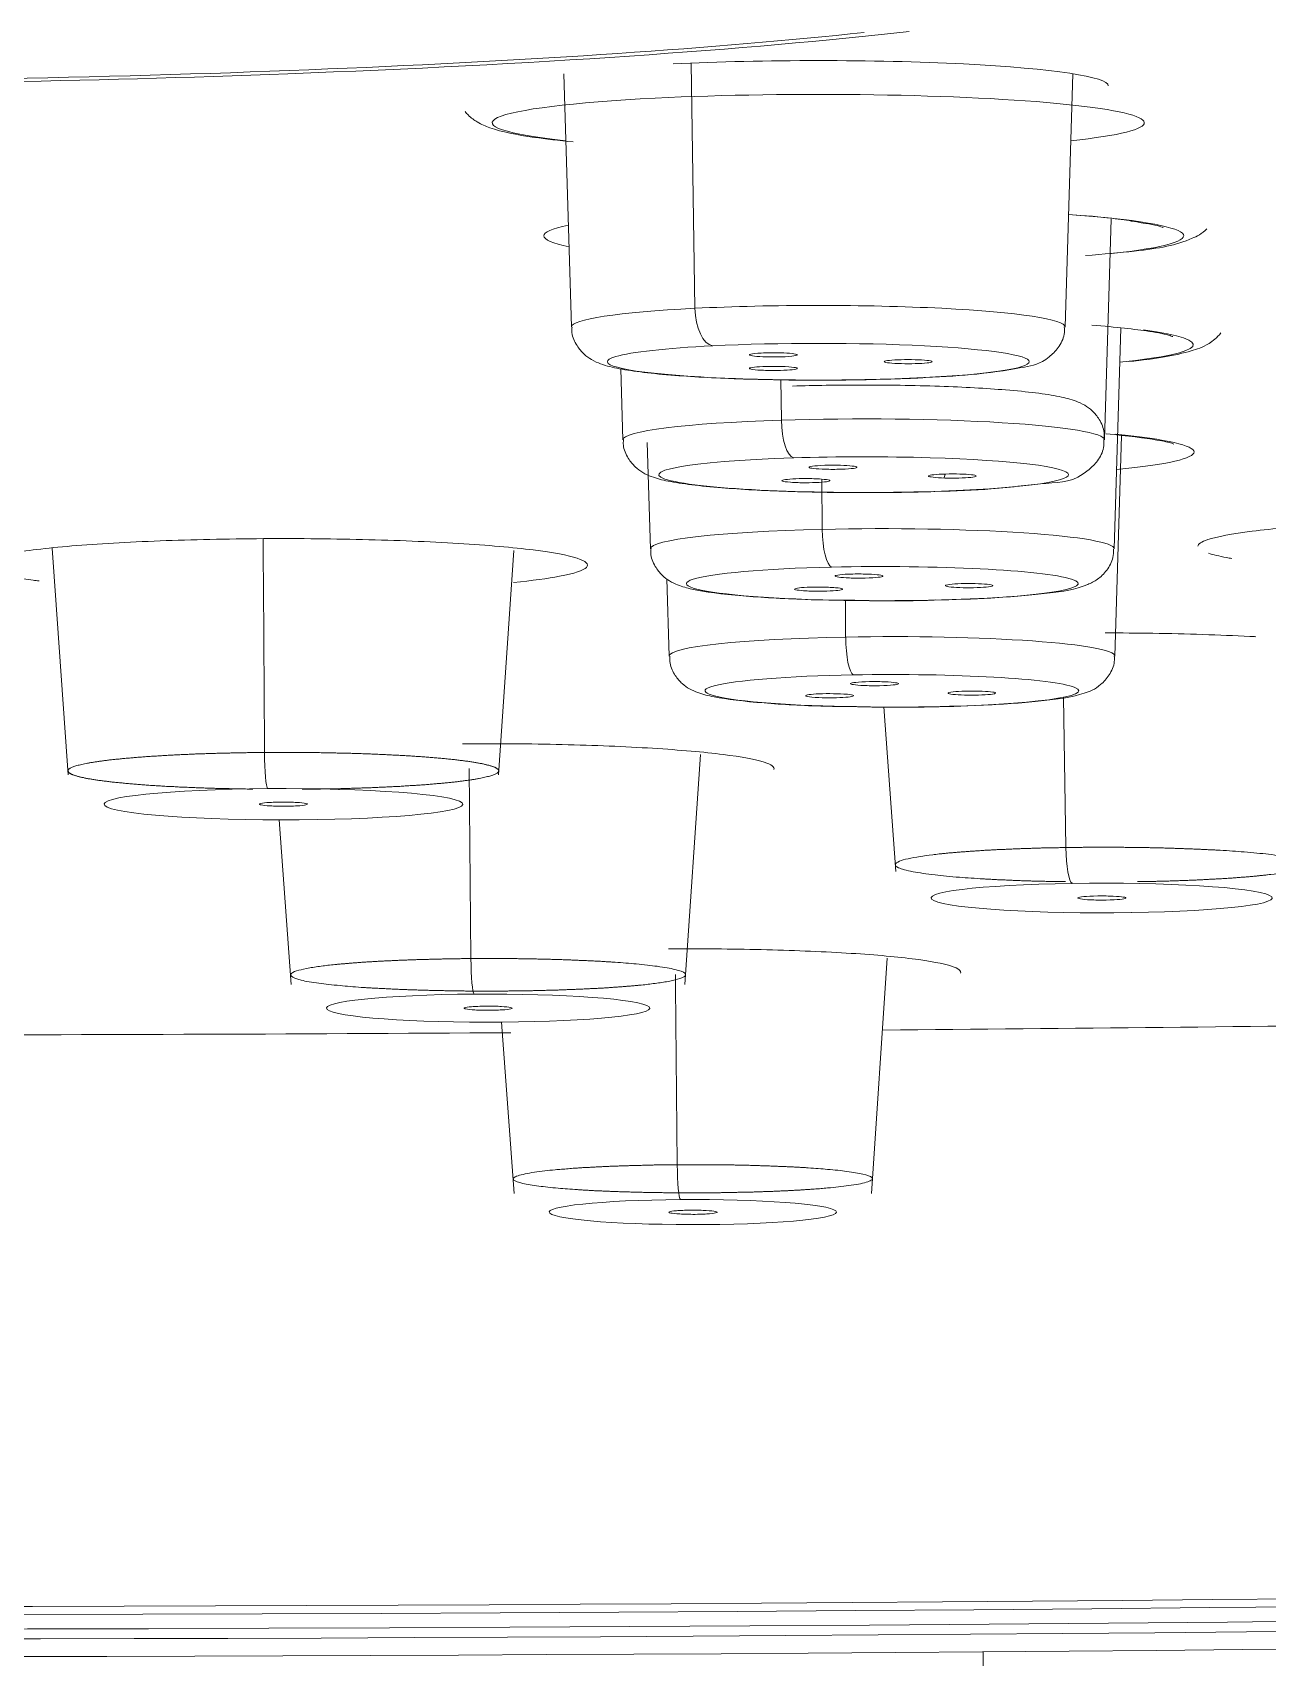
# Model space of a CAD drawing. Extents: x 19821 to 22981, y -91 to 2224.
# Drawn here: x 20693.41 to 20703.71, y 1291.2 to 1304.75 of the extents above; entities that cross this region are included whole.
import ezdxf

# ---------------------------------------------------------------- set-up
doc = ezdxf.new("R2010")
doc.units = 0
doc.header["$LTSCALE"] = 10
doc.header["$MEASUREMENT"] = 0
doc.layers.add('1', color=7, linetype='CONTINUOUS')

msp = doc.modelspace()

# ---------------------------------------------------------------- linework, layer by layer
at = {"layer": '1', "color": 7, "linetype": 'Continuous', "lineweight": 13}
for p, q in [((20698.906, 1304.498), (20698.937, 1302.454)), ((20699.655, 1301.859), (20699.658, 1301.52)), ((20699.996, 1301.028), (20699.999, 1300.61)), ((20700.192, 1300.019), (20700.194, 1299.711)), ((20702.031, 1297.956), (20702.012, 1299.211)), ((20697.069, 1297.029), (20697.055, 1298.614))]:
    msp.add_line(p, q, dxfattribs=at)
at = {"layer": '1', "color": 7, "linetype": 'Continuous', "lineweight": 18}
for p, q in [((20697.844, 1304.41), (20697.907, 1302.298)), ((20702.025, 1302.298), (20702.088, 1304.41)), ((20702.354, 1301.355), (20702.409, 1303.198)), ((20702.433, 1300.447), (20702.489, 1302.287)), ((20698.318, 1301.948), (20698.336, 1301.355)), ((20702.439, 1299.552), (20702.495, 1301.391)), ((20698.539, 1301.335), (20698.566, 1300.447)), ((20693.577, 1300.454), (20693.711, 1298.563)), ((20697.298, 1298.563), (20697.428, 1300.432)), ((20698.702, 1300.198), (20698.722, 1299.552)), ((20700.512, 1299.128), (20700.613, 1297.755)), ((20698.854, 1296.813), (20698.985, 1298.733)), ((20695.471, 1298.187), (20695.571, 1296.813)), ((20700.41, 1295.07), (20700.541, 1297.034)), ((20697.325, 1296.499), (20697.431, 1295.07)), ((20701.341, 1261.533), (20701.341, 1291.243))]:
    msp.add_line(p, q, dxfattribs=at)
at = {"layer": '1', "color": 7, "linetype": 'Continuous', "lineweight": 13}
for centre, major_axis, ratio, start_param, end_param in [((20690.341, 1302.937), (-124.486, 0), 0.087156, 3.139264, 4.704892), ((20690.341, 1305.469), (12.94, 0), 0.087156, 4.712389, 5.596551), ((20690.341, 1305.454), (13.062, 0), 0.087156, 5.121925, 5.631207), ((20699.966, 1304.001), (2.719, 0), 0.087156, 2.094395, 3.826787), ((20699.966, 1304.001), (2.719, 0), 0.087156, 5.598007, 8.37758), ((20700.345, 1303.058), (2.669, 0), 0.087156, 2.746298, 3.542152), ((20700.345, 1303.058), (2.669, 0), 0.087156, 5.591353, 7.159646), ((20699.966, 1302.298), (-2.059, 0), 0.087156, 5.235988, 6.285819), ((20699.966, 1302.298), (-2.059, 0), 0.087156, 3.138975, 5.235988), ((20699.087, 1302.44), (0.015, -0.3), 0.498097, 4.641698, 6.182504), ((20700.5, 1302.15), (2.594, 0), 0.087156, 5.581056, 6.857328), ((20699.966, 1302.008), (-1.759, 0), 0.087156, 5.998167, 8.37758), ((20699.966, 1302.008), (-1.759, 0), 0.087156, 2.094395, 4.184487), ((20700.345, 1301.356), (-2.009, 0), 0.087156, 5.061455, 6.285841), ((20700.345, 1301.356), (-2.009, 0), 0.087156, 3.138996, 5.061455), ((20699.761, 1301.505), (0.01, -0.3), 0.340719, 4.649544, 6.190349), ((20700.581, 1301.255), (2.519, 0), 0.087156, 5.550442, 7.020461), ((20700.345, 1301.066), (-1.709, 0), 0.087156, 5.061455, 8.203047), ((20700.345, 1301.066), (-1.709, 0), 0.087156, 1.919862, 4.381987), ((20700.93, 1301.225), (-0.01, 0.3), 0.340719, 4.01937, 4.148751), ((20700.5, 1300.447), (-1.934, 0), 0.087156, 4.974188, 6.285852), ((20700.5, 1300.447), (-1.934, 0), 0.087156, 3.139008, 4.974188), ((20700.077, 1300.594), (0.007, -0.3), 0.257834, 4.652052, 6.192857), ((20700.5, 1300.157), (-1.634, 0), 0.087156, 4.974188, 8.115781), ((20700.5, 1300.157), (-1.634, 0), 0.087156, 1.832596, 4.974188), ((20700.922, 1300.318), (-0.007, 0.3), 0.257834, 3.051264, 3.291899), ((20700.581, 1299.553), (-1.859, 0), 0.087156, 4.921828, 6.285822), ((20700.581, 1299.553), (-1.859, 0), 0.087156, 3.138973, 4.921828), ((20700.257, 1299.695), (0.006, -0.3), 0.207121, 4.653174, 6.193979), ((20700.581, 1299.263), (-1.559, 0), 0.087156, 4.921828, 8.063421), ((20700.581, 1299.263), (-1.559, 0), 0.087156, 1.780236, 4.921828), ((20690.341, 1305.454), (-104, 0), 0.087156, 1.668677, 1.713886), ((20690.341, 1305.454), (-104, 0), 0.087156, 1.58621, 1.638733)]:
    msp.add_ellipse(centre, major_axis=major_axis, ratio=ratio, start_param=start_param, end_param=end_param, dxfattribs=at)
at = {"layer": '1', "color": 7, "linetype": 'Continuous', "lineweight": 18}
for centre, major_axis, ratio, start_param, end_param in [((20690.341, 1301.967), (-123.486, 0), 0.087156, 3.213209, 4.704892), ((20690.341, 1301.967), (-121.8, 0), 0.087156, 1.570796, 4.70718), ((20690.341, 1301.967), (-120.85, 0), 0.087156, 1.570796, 4.712389), ((20690.341, 1302.016), (119.248, 0), 0.087156, 4.712389, 7.847018), ((20690.341, 1301.967), (119.464, 0), 0.087156, 4.712389, 7.853982), ((20699.966, 1304.309), (2.419, 0), 0.087156, 6.280569, 8.37758), ((20690.341, 1305.454), (13.062, 0), 0.087156, 4.712389, 5.121925), ((20699.966, 1302.008), (-1.759, 0), 0.087156, 4.184487, 5.235988), ((20699.966, 1302.008), (-1.759, 0), 0.087156, 5.235988, 5.998167), ((20700.345, 1301.066), (-1.709, 0), 0.087156, 4.381987, 5.061455), ((20690.341, 1301.967), (-123.486, 0), 0.087156, 1.570796, 3.036476), ((20695.374, 1298.746), (-0.002, 0.3), 0.086852, 1.561844, 3.053935), ((20695.505, 1298.317), (-1.496, 0), 0.087157, 4.799683, 7.941145), ((20695.505, 1298.317), (-1.496, 0), 0.087154, 1.658031, 4.799612), ((20702.083, 1297.956), (-0.005, 0.3), 0.173098, 1.56964, 3.052872), ((20702.33, 1297.535), (-1.422, 0), 0.087156, 4.887128, 8.028122), ((20702.33, 1297.535), (-1.422, 0), 0.087155, 1.745414, 4.88665), ((20697.095, 1297.032), (-0.002, 0.3), 0.087074, 1.579442, 3.053758), ((20697.213, 1296.616), (-1.348, 0), 0.087156, 4.799986, 7.940494), ((20697.212, 1296.616), (-1.348, 0), 0.087156, 1.658126, 4.799168), ((20698.816, 1295.318), (-0.002, 0.3), 0.087552, 1.597043, 3.053425), ((20698.922, 1294.915), (-1.2, 0), 0.087156, 4.800991, 7.939733), ((20698.918, 1294.915), (-1.2, 0), 0.087156, 1.659545, 4.797992)]:
    msp.add_ellipse(centre, major_axis=major_axis, ratio=ratio, start_param=start_param, end_param=end_param, dxfattribs=at)
for points, knots in [([(20697.021, 1304.094), (20697.029, 1304.084), (20697.063, 1304.046), (20697.137, 1303.995), (20697.29, 1303.931), (20697.519, 1303.887), (20697.802, 1303.853), (20697.922, 1303.842)], [0, 0, 0, 0, 0.030546, 0.12519, 0.274974, 0.723332, 1, 1, 1, 1]), ([(20702.116, 1303.231), (20702.313, 1303.216), (20702.486, 1303.199), (20702.579, 1303.181), (20702.581, 1303.181)], [0, 0, 0, 0, 0.98301, 1, 1, 1, 1]), ([(20702.581, 1303.181), (20702.695, 1303.161), (20702.799, 1303.146), (20702.844, 1303.127), (20702.843, 1303.127)], [0, 0, 0, 0, 0.683966, 1, 1, 1, 1]), ([(20702.194, 1302.894), (20702.347, 1302.904), (20702.752, 1302.943), (20702.982, 1302.984), (20703.164, 1303.074), (20703.208, 1303.117)], [0, 0, 0, 0, 0.289656, 0.843253, 1, 1, 1, 1]), ([(20702.248, 1302.314), (20702.451, 1302.296), (20702.713, 1302.268), (20702.893, 1302.231), (20702.925, 1302.216), (20702.924, 1302.217)], [0, 0, 0, 0, 0.510096, 0.848648, 1, 1, 1, 1]), ([(20697.913, 1302.297), (20697.911, 1302.281), (20697.909, 1302.226), (20697.949, 1302.141), (20698.013, 1302.066), (20698.085, 1302.017), (20698.179, 1301.977), (20698.351, 1301.936), (20698.719, 1301.892), (20699.336, 1301.86), (20700.022, 1301.85), (20700.546, 1301.861), (20700.805, 1301.872), (20700.86, 1301.875)], [0, 0, 0, 0, 0.013148, 0.047135, 0.077018, 0.108098, 0.14978, 0.241492, 0.432206, 0.600984, 0.777451, 0.951866, 1, 1, 1, 1]), ([(20700.86, 1301.875), (20701.021, 1301.883), (20701.351, 1301.905), (20701.664, 1301.958), (20701.832, 1301.99), (20701.97, 1302.118), (20702.02, 1302.215), (20702.02, 1302.277), (20702.018, 1302.299)], [0, 0, 0, 0, 0.262317, 0.605614, 0.827574, 0.898451, 0.966469, 1, 1, 1, 1]), ([(20702.556, 1302.009), (20702.787, 1302.032), (20703.007, 1302.072), (20703.196, 1302.136), (20703.292, 1302.207), (20703.324, 1302.248)], [0, 0, 0, 0, 0.623827, 0.862023, 1, 1, 1, 1]), ([(20702.347, 1301.353), (20702.351, 1301.375), (20702.354, 1301.436), (20702.315, 1301.527), (20702.251, 1301.603), (20702.18, 1301.652), (20702.091, 1301.691), (20701.927, 1301.732), (20701.581, 1301.774), (20700.985, 1301.807), (20700.343, 1301.817), (20699.938, 1301.81), (20699.751, 1301.805)], [0, 0, 0, 0, 0.020145, 0.057517, 0.090121, 0.123589, 0.167253, 0.258644, 0.466198, 0.648379, 0.838688, 1, 1, 1, 1]), ([(20698.342, 1301.358), (20698.34, 1301.342), (20698.337, 1301.288), (20698.376, 1301.202), (20698.439, 1301.126), (20698.51, 1301.077), (20698.599, 1301.038), (20698.763, 1300.997), (20699.109, 1300.955), (20699.705, 1300.922), (20700.347, 1300.913), (20700.752, 1300.919), (20700.939, 1300.925)], [0, 0, 0, 0, 0.014377, 0.051969, 0.084765, 0.11843, 0.162351, 0.25428, 0.463056, 0.646309, 0.837739, 1, 1, 1, 1]), ([(20702.366, 1301.407), (20702.551, 1301.389), (20702.768, 1301.363), (20702.91, 1301.331), (20702.932, 1301.321), (20702.932, 1301.321)], [0, 0, 0, 0, 0.551843, 0.859039, 1, 1, 1, 1]), ([(20700.939, 1300.925), (20701.111, 1300.93), (20701.462, 1300.944), (20701.924, 1301.009), (20702.106, 1300.997), (20702.299, 1301.176), (20702.348, 1301.27), (20702.349, 1301.332), (20702.347, 1301.353)], [0, 0, 0, 0, 0.229999, 0.520958, 0.851395, 0.910463, 0.970271, 1, 1, 1, 1]), ([(20703.132, 1300.469), (20703.132, 1300.487), (20703.199, 1300.531), (20703.541, 1300.597), (20704.186, 1300.653), (20704.715, 1300.674), (20705.013, 1300.681)], [0, 0, 0, 0, 0.195999, 0.463999, 0.732, 1, 1, 1, 1]), ([(20693.468, 1300.179), (20693.451, 1300.181), (20693.261, 1300.204), (20693.003, 1300.253), (20692.922, 1300.331), (20693.15, 1300.406), (20693.663, 1300.471), (20694.409, 1300.516), (20694.974, 1300.529), (20695.282, 1300.532)], [0, 0, 0, 0, 0.016285, 0.180238, 0.34419, 0.508143, 0.672095, 0.836048, 1, 1, 1, 1]), ([(20695.282, 1300.532), (20695.59, 1300.534), (20696.174, 1300.529), (20696.996, 1300.496), (20697.634, 1300.44), (20698.003, 1300.37), (20698.084, 1300.292), (20697.871, 1300.222), (20697.58, 1300.182), (20697.424, 1300.167)], [0, 0, 0, 0, 0.147009, 0.294018, 0.441027, 0.588035, 0.735044, 0.882053, 1, 1, 1, 1]), ([(20698.571, 1300.449), (20698.569, 1300.437), (20698.565, 1300.385), (20698.601, 1300.301), (20698.663, 1300.223), (20698.732, 1300.173), (20698.814, 1300.136), (20698.968, 1300.094), (20699.282, 1300.055), (20699.784, 1300.024), (20700.119, 1300.018), (20700.26, 1300.018)], [0, 0, 0, 0, 0.016128, 0.067551, 0.111774, 0.15619, 0.211541, 0.318166, 0.597819, 0.840212, 1, 1, 1, 1]), ([(20700.929, 1300.019), (20701.102, 1300.023), (20701.453, 1300.035), (20701.926, 1300.079), (20702.128, 1300.108), (20702.289, 1300.184), (20702.374, 1300.261), (20702.426, 1300.357), (20702.429, 1300.42), (20702.427, 1300.444)], [0, 0, 0, 0, 0.218763, 0.488975, 0.781866, 0.851068, 0.910992, 0.968086, 1, 1, 1, 1]), ([(20703.414, 1300.366), (20703.399, 1300.369), (20703.32, 1300.383), (20703.258, 1300.398), (20703.22, 1300.41)], [0, 0, 0, 0, 0.184504, 1, 1, 1, 1]), ([(20702.358, 1299.746), (20702.493, 1299.746), (20702.908, 1299.742), (20703.333, 1299.729), (20703.599, 1299.715), (20703.616, 1299.714)], [0, 0, 0, 0, 0.305231, 0.954292, 1, 1, 1, 1]), ([(20698.728, 1299.551), (20698.726, 1299.531), (20698.727, 1299.474), (20698.768, 1299.39), (20698.831, 1299.319), (20698.899, 1299.273), (20698.986, 1299.237), (20699.142, 1299.199), (20699.467, 1299.161), (20699.91, 1299.135), (20700.187, 1299.131), (20700.274, 1299.131)], [0, 0, 0, 0, 0.027117, 0.079245, 0.125279, 0.1724, 0.233416, 0.360327, 0.644667, 0.893222, 1, 1, 1, 1]), ([(20700.91, 1299.129), (20701.081, 1299.132), (20701.425, 1299.143), (20701.895, 1299.181), (20702.123, 1299.218), (20702.294, 1299.281), (20702.396, 1299.391), (20702.438, 1299.482), (20702.436, 1299.538), (20702.434, 1299.554)], [0, 0, 0, 0, 0.213786, 0.472298, 0.748715, 0.866925, 0.922251, 0.978798, 1, 1, 1, 1]), ([(20696.999, 1298.821), (20697.289, 1298.823), (20697.84, 1298.819), (20698.613, 1298.787), (20699.214, 1298.734), (20699.544, 1298.672), (20699.604, 1298.627), (20699.596, 1298.606)], [0, 0, 0, 0, 0.205726, 0.411451, 0.617177, 0.822902, 1, 1, 1, 1]), ([(20695.25, 1298.443), (20695.242, 1298.443), (20695.226, 1298.443), (20695.202, 1298.444), (20695.178, 1298.444), (20695.153, 1298.445), (20695.129, 1298.445), (20695.104, 1298.445), (20695.079, 1298.446), (20695.054, 1298.447), (20695.029, 1298.447), (20695.004, 1298.448), (20694.979, 1298.448), (20694.954, 1298.449), (20694.929, 1298.45), (20694.904, 1298.451), (20694.879, 1298.451), (20694.854, 1298.452), (20694.828, 1298.453), (20694.803, 1298.454), (20694.778, 1298.455), (20694.753, 1298.456), (20694.728, 1298.457), (20694.702, 1298.458), (20694.677, 1298.459), (20694.652, 1298.46), (20694.627, 1298.461), (20694.603, 1298.463), (20694.578, 1298.464), (20694.553, 1298.465), (20694.529, 1298.466), (20694.504, 1298.468), (20694.48, 1298.469), (20694.456, 1298.471), (20694.432, 1298.472), (20694.408, 1298.474), (20694.384, 1298.475), (20694.36, 1298.477), (20694.337, 1298.479), (20694.314, 1298.48), (20694.291, 1298.482), (20694.269, 1298.484), (20694.246, 1298.486), (20694.224, 1298.488), (20694.202, 1298.49), (20694.181, 1298.492), (20694.159, 1298.494), (20694.138, 1298.496), (20694.118, 1298.498), (20694.097, 1298.5), (20694.077, 1298.502), (20694.058, 1298.504), (20694.039, 1298.507), (20694.02, 1298.509), (20694.002, 1298.511), (20693.984, 1298.514), (20693.966, 1298.516), (20693.949, 1298.519), (20693.932, 1298.521), (20693.916, 1298.524), (20693.901, 1298.526), (20693.885, 1298.529), (20693.871, 1298.531), (20693.857, 1298.534), (20693.843, 1298.537), (20693.83, 1298.54), (20693.818, 1298.542), (20693.806, 1298.545), (20693.795, 1298.548), (20693.784, 1298.551), (20693.774, 1298.554), (20693.765, 1298.557), (20693.757, 1298.56), (20693.749, 1298.563), (20693.741, 1298.566), (20693.735, 1298.569), (20693.729, 1298.572), (20693.724, 1298.575), (20693.719, 1298.579), (20693.715, 1298.583), (20693.711, 1298.588), (20693.709, 1298.594), (20693.709, 1298.6), (20693.713, 1298.605), (20693.718, 1298.611), (20693.727, 1298.617), (20693.737, 1298.622), (20693.75, 1298.628), (20693.766, 1298.633), (20693.783, 1298.639), (20693.802, 1298.644), (20693.824, 1298.649), (20693.847, 1298.654), (20693.872, 1298.659), (20693.898, 1298.664), (20693.927, 1298.668), (20693.957, 1298.673), (20693.988, 1298.677), (20694.021, 1298.682), (20694.055, 1298.686), (20694.09, 1298.69), (20694.126, 1298.693), (20694.163, 1298.697), (20694.202, 1298.701), (20694.241, 1298.704), (20694.281, 1298.707), (20694.321, 1298.711), (20694.362, 1298.714), (20694.404, 1298.717), (20694.447, 1298.719), (20694.489, 1298.722), (20694.532, 1298.724), (20694.576, 1298.727), (20694.619, 1298.729), (20694.663, 1298.731), (20694.707, 1298.733), (20694.751, 1298.735), (20694.795, 1298.737), (20694.839, 1298.738), (20694.883, 1298.74), (20694.927, 1298.741), (20694.97, 1298.742), (20695.014, 1298.743), (20695.057, 1298.744), (20695.1, 1298.745), (20695.142, 1298.746), (20695.184, 1298.747), (20695.226, 1298.747), (20695.267, 1298.748), (20695.308, 1298.748), (20695.335, 1298.749), (20695.348, 1298.749)], [0, 0, 0, 0, 0.004631, 0.009339, 0.01408, 0.018852, 0.023656, 0.028492, 0.033361, 0.03826, 0.043192, 0.048156, 0.053152, 0.05818, 0.063239, 0.068331, 0.073454, 0.078609, 0.083797, 0.089016, 0.094267, 0.09955, 0.104865, 0.110212, 0.115591, 0.121001, 0.126444, 0.131919, 0.137425, 0.142964, 0.148534, 0.154136, 0.159771, 0.165437, 0.171135, 0.176865, 0.182627, 0.188421, 0.194247, 0.200105, 0.205995, 0.211917, 0.217871, 0.223856, 0.229874, 0.235923, 0.242005, 0.248119, 0.254264, 0.260441, 0.266651, 0.272892, 0.279165, 0.285471, 0.291808, 0.298177, 0.304578, 0.311011, 0.317476, 0.323973, 0.330502, 0.337063, 0.343656, 0.350281, 0.356938, 0.363627, 0.370348, 0.377101, 0.383885, 0.390702, 0.397551, 0.404432, 0.411344, 0.418289, 0.425266, 0.432274, 0.439315, 0.446388, 0.453493, 0.460629, 0.47404, 0.487337, 0.500521, 0.513592, 0.52655, 0.539394, 0.552125, 0.564742, 0.577247, 0.589638, 0.601915, 0.61408, 0.62613, 0.638068, 0.649892, 0.661603, 0.673201, 0.684685, 0.696055, 0.707312, 0.718456, 0.729487, 0.740403, 0.751207, 0.761897, 0.772474, 0.782937, 0.793286, 0.803523, 0.813645, 0.823655, 0.83355, 0.843333, 0.853001, 0.862557, 0.871998, 0.881327, 0.890541, 0.899643, 0.90863, 0.917504, 0.926265, 0.934912, 0.943445, 0.951865, 0.960172, 0.968364, 0.976444, 0.984409, 0.992261, 1, 1, 1, 1]), ([(20695.348, 1298.749), (20695.355, 1298.749), (20695.37, 1298.749), (20695.391, 1298.749), (20695.413, 1298.749), (20695.435, 1298.749), (20695.457, 1298.749), (20695.479, 1298.749), (20695.501, 1298.749), (20695.524, 1298.749), (20695.547, 1298.749), (20695.57, 1298.749), (20695.593, 1298.749), (20695.616, 1298.749), (20695.639, 1298.749), (20695.663, 1298.749), (20695.687, 1298.748), (20695.71, 1298.748), (20695.734, 1298.748), (20695.758, 1298.748), (20695.782, 1298.747), (20695.807, 1298.747), (20695.831, 1298.747), (20695.856, 1298.746), (20695.88, 1298.746), (20695.905, 1298.745), (20695.93, 1298.745), (20695.954, 1298.744), (20695.979, 1298.744), (20696.004, 1298.743), (20696.029, 1298.742), (20696.054, 1298.742), (20696.08, 1298.741), (20696.105, 1298.74), (20696.13, 1298.739), (20696.155, 1298.739), (20696.18, 1298.738), (20696.205, 1298.737), (20696.231, 1298.736), (20696.256, 1298.735), (20696.281, 1298.734), (20696.306, 1298.733), (20696.331, 1298.732), (20696.356, 1298.731), (20696.381, 1298.729), (20696.406, 1298.728), (20696.431, 1298.727), (20696.456, 1298.726), (20696.48, 1298.724), (20696.505, 1298.723), (20696.529, 1298.722), (20696.553, 1298.72), (20696.577, 1298.719), (20696.601, 1298.717), (20696.625, 1298.715), (20696.648, 1298.714), (20696.672, 1298.712), (20696.695, 1298.71), (20696.718, 1298.709), (20696.74, 1298.707), (20696.763, 1298.705), (20696.785, 1298.703), (20696.807, 1298.701), (20696.828, 1298.699), (20696.85, 1298.697), (20696.871, 1298.695), (20696.891, 1298.693), (20696.912, 1298.691), (20696.931, 1298.689), (20696.951, 1298.686), (20696.97, 1298.684), (20696.989, 1298.682), (20697.008, 1298.68), (20697.025, 1298.677), (20697.043, 1298.675), (20697.06, 1298.672), (20697.077, 1298.67), (20697.093, 1298.667), (20697.109, 1298.665), (20697.124, 1298.662), (20697.138, 1298.659), (20697.152, 1298.657), (20697.166, 1298.654), (20697.179, 1298.651), (20697.191, 1298.648), (20697.203, 1298.645), (20697.214, 1298.643), (20697.225, 1298.64), (20697.235, 1298.637), (20697.244, 1298.634), (20697.253, 1298.631), (20697.261, 1298.628), (20697.268, 1298.625), (20697.275, 1298.622), (20697.28, 1298.619), (20697.285, 1298.615), (20697.29, 1298.612), (20697.295, 1298.608), (20697.299, 1298.603), (20697.301, 1298.597), (20697.3, 1298.591), (20697.297, 1298.585), (20697.291, 1298.58), (20697.283, 1298.574), (20697.272, 1298.568), (20697.259, 1298.563), (20697.244, 1298.557), (20697.227, 1298.552), (20697.207, 1298.547), (20697.186, 1298.542), (20697.163, 1298.537), (20697.138, 1298.532), (20697.111, 1298.527), (20697.083, 1298.522), (20697.053, 1298.518), (20697.022, 1298.514), (20696.989, 1298.509), (20696.955, 1298.505), (20696.92, 1298.501), (20696.884, 1298.497), (20696.846, 1298.494), (20696.808, 1298.49), (20696.769, 1298.487), (20696.729, 1298.483), (20696.689, 1298.48), (20696.647, 1298.477), (20696.606, 1298.474), (20696.563, 1298.472), (20696.521, 1298.469), (20696.477, 1298.466), (20696.434, 1298.464), (20696.39, 1298.462), (20696.347, 1298.46), (20696.303, 1298.458), (20696.259, 1298.456), (20696.215, 1298.454), (20696.171, 1298.453), (20696.127, 1298.451), (20696.083, 1298.45), (20696.039, 1298.449), (20695.996, 1298.447), (20695.953, 1298.446), (20695.91, 1298.446), (20695.868, 1298.445), (20695.825, 1298.444), (20695.784, 1298.443), (20695.742, 1298.443), (20695.702, 1298.442), (20695.675, 1298.442), (20695.661, 1298.442)], [0, 0, 0, 0, 0.003796, 0.007622, 0.011478, 0.015363, 0.019278, 0.023223, 0.027198, 0.031202, 0.035236, 0.0393, 0.043394, 0.047517, 0.05167, 0.055853, 0.060066, 0.064308, 0.06858, 0.072882, 0.077213, 0.081575, 0.085966, 0.090387, 0.094837, 0.099317, 0.103828, 0.108367, 0.112937, 0.117536, 0.122165, 0.126824, 0.131512, 0.13623, 0.140978, 0.145756, 0.150563, 0.155401, 0.160267, 0.165164, 0.17009, 0.175046, 0.180032, 0.185048, 0.190093, 0.195168, 0.200272, 0.205407, 0.210571, 0.215765, 0.220988, 0.226242, 0.231525, 0.236837, 0.24218, 0.247552, 0.252954, 0.258386, 0.263847, 0.269338, 0.274859, 0.280409, 0.285989, 0.291599, 0.297239, 0.302908, 0.308607, 0.314336, 0.320094, 0.325882, 0.3317, 0.337548, 0.343425, 0.349332, 0.355268, 0.361235, 0.367231, 0.373256, 0.379312, 0.385397, 0.391512, 0.397656, 0.40383, 0.410034, 0.416268, 0.422531, 0.428824, 0.435146, 0.441498, 0.44788, 0.454292, 0.460733, 0.467204, 0.473705, 0.480235, 0.486795, 0.493385, 0.500004, 0.512431, 0.524753, 0.536971, 0.549083, 0.56109, 0.572992, 0.584789, 0.596481, 0.608068, 0.61955, 0.630927, 0.642199, 0.653366, 0.664428, 0.675385, 0.686237, 0.696985, 0.707627, 0.718165, 0.728597, 0.738925, 0.749148, 0.759266, 0.769278, 0.779187, 0.78899, 0.798688, 0.808282, 0.81777, 0.827154, 0.836433, 0.845607, 0.854676, 0.863641, 0.8725, 0.881255, 0.889905, 0.89845, 0.90689, 0.915226, 0.923456, 0.931582, 0.939603, 0.94752, 0.955331, 0.963038, 0.97064, 0.978137, 0.985529, 0.992817, 1, 1, 1, 1]), ([(20702.028, 1297.671), (20702.024, 1297.671), (20702.013, 1297.671), (20701.996, 1297.671), (20701.976, 1297.671), (20701.956, 1297.672), (20701.936, 1297.672), (20701.916, 1297.672), (20701.896, 1297.673), (20701.876, 1297.673), (20701.856, 1297.674), (20701.836, 1297.674), (20701.817, 1297.675), (20701.797, 1297.675), (20701.777, 1297.676), (20701.757, 1297.676), (20701.738, 1297.677), (20701.718, 1297.678), (20701.699, 1297.678), (20701.679, 1297.679), (20701.66, 1297.679), (20701.64, 1297.68), (20701.621, 1297.681), (20701.602, 1297.682), (20701.583, 1297.682), (20701.564, 1297.683), (20701.545, 1297.684), (20701.526, 1297.685), (20701.507, 1297.686), (20701.488, 1297.686), (20701.47, 1297.687), (20701.451, 1297.688), (20701.433, 1297.689), (20701.415, 1297.69), (20701.397, 1297.691), (20701.379, 1297.692), (20701.361, 1297.693), (20701.278, 1297.698), (20701.126, 1297.708), (20700.92, 1297.728), (20700.736, 1297.755), (20700.626, 1297.785), (20700.599, 1297.815), (20700.633, 1297.84), (20700.707, 1297.862), (20700.805, 1297.88), (20700.89, 1297.892), (20700.947, 1297.899), (20700.974, 1297.902), (20701.003, 1297.905), (20701.032, 1297.908), (20701.062, 1297.911), (20701.093, 1297.913), (20701.125, 1297.916), (20701.157, 1297.919), (20701.191, 1297.921), (20701.224, 1297.924), (20701.259, 1297.926), (20701.294, 1297.928), (20701.329, 1297.931), (20701.365, 1297.933), (20701.402, 1297.935), (20701.439, 1297.937), (20701.476, 1297.939), (20701.514, 1297.94), (20701.552, 1297.942), (20701.591, 1297.944), (20701.63, 1297.945), (20701.669, 1297.947), (20701.709, 1297.948), (20701.748, 1297.949), (20701.788, 1297.951), (20701.829, 1297.952), (20701.869, 1297.953), (20701.909, 1297.954), (20701.95, 1297.954), (20701.991, 1297.955), (20702.018, 1297.956), (20702.031, 1297.956)], [0, 0, 0, 0, 0.002458, 0.006715, 0.010979, 0.01525, 0.019529, 0.023815, 0.028108, 0.032409, 0.036716, 0.041031, 0.045354, 0.049683, 0.05402, 0.058364, 0.062716, 0.067074, 0.07144, 0.075813, 0.080194, 0.084581, 0.088976, 0.093379, 0.097788, 0.102205, 0.106629, 0.111061, 0.115499, 0.119945, 0.124399, 0.128859, 0.133327, 0.137802, 0.142284, 0.146774, 0.151271, 0.155775, 0.209173, 0.273843, 0.349775, 0.436959, 0.507423, 0.5708, 0.627082, 0.676258, 0.71832, 0.727868, 0.737384, 0.74687, 0.756325, 0.765749, 0.775143, 0.784506, 0.793839, 0.80314, 0.812411, 0.821652, 0.830861, 0.84004, 0.849188, 0.858306, 0.867392, 0.876448, 0.885473, 0.894468, 0.903431, 0.912364, 0.921266, 0.930138, 0.938978, 0.947788, 0.956567, 0.965315, 0.974033, 0.982719, 0.991375, 1, 1, 1, 1]), ([(20702.031, 1297.956), (20702.038, 1297.956), (20702.05, 1297.956), (20702.07, 1297.956), (20702.089, 1297.957), (20702.108, 1297.957), (20702.128, 1297.957), (20702.147, 1297.957), (20702.167, 1297.957), (20702.186, 1297.958), (20702.206, 1297.958), (20702.226, 1297.958), (20702.245, 1297.958), (20702.265, 1297.958), (20702.285, 1297.958), (20702.305, 1297.958), (20702.325, 1297.958), (20702.344, 1297.958), (20702.364, 1297.958), (20702.384, 1297.958), (20702.404, 1297.958), (20702.424, 1297.958), (20702.444, 1297.958), (20702.464, 1297.958), (20702.485, 1297.958), (20702.505, 1297.958), (20702.525, 1297.957), (20702.545, 1297.957), (20702.565, 1297.957), (20702.585, 1297.957), (20702.605, 1297.956), (20702.625, 1297.956), (20702.645, 1297.956), (20702.665, 1297.956), (20702.685, 1297.955), (20702.705, 1297.955), (20702.725, 1297.955), (20702.745, 1297.954), (20702.765, 1297.954), (20702.785, 1297.953), (20702.805, 1297.953), (20702.825, 1297.952), (20702.845, 1297.952), (20702.865, 1297.951), (20702.884, 1297.951), (20702.904, 1297.95), (20702.924, 1297.95), (20702.943, 1297.949), (20702.963, 1297.948), (20702.982, 1297.948), (20703.002, 1297.947), (20703.021, 1297.946), (20703.04, 1297.946), (20703.059, 1297.945), (20703.078, 1297.944), (20703.097, 1297.943), (20703.116, 1297.943), (20703.135, 1297.942), (20703.154, 1297.941), (20703.173, 1297.94), (20703.191, 1297.939), (20703.209, 1297.938), (20703.228, 1297.937), (20703.246, 1297.936), (20703.264, 1297.936), (20703.282, 1297.935), (20703.3, 1297.934), (20703.382, 1297.929), (20703.535, 1297.918), (20703.741, 1297.899), (20703.925, 1297.872), (20704.035, 1297.842), (20704.062, 1297.812), (20704.027, 1297.786), (20703.953, 1297.764), (20703.855, 1297.746), (20703.771, 1297.734), (20703.714, 1297.728), (20703.686, 1297.725), (20703.657, 1297.722), (20703.628, 1297.719), (20703.598, 1297.716), (20703.567, 1297.713), (20703.535, 1297.71), (20703.502, 1297.708), (20703.469, 1297.705), (20703.435, 1297.703), (20703.401, 1297.7), (20703.366, 1297.698), (20703.33, 1297.696), (20703.294, 1297.694), (20703.258, 1297.692), (20703.221, 1297.69), (20703.183, 1297.688), (20703.145, 1297.686), (20703.107, 1297.684), (20703.068, 1297.683), (20703.029, 1297.681), (20702.99, 1297.68), (20702.951, 1297.678), (20702.911, 1297.677), (20702.871, 1297.676), (20702.831, 1297.675), (20702.791, 1297.674), (20702.751, 1297.673), (20702.71, 1297.672), (20702.67, 1297.671), (20702.643, 1297.671), (20702.629, 1297.671)], [0, 0, 0, 0, 0.003593, 0.007193, 0.010798, 0.014409, 0.018027, 0.021651, 0.02528, 0.028916, 0.032558, 0.036206, 0.03986, 0.04352, 0.047186, 0.050858, 0.054537, 0.058221, 0.061912, 0.065608, 0.069311, 0.07302, 0.076735, 0.080455, 0.084182, 0.087915, 0.091655, 0.0954, 0.099151, 0.102908, 0.106672, 0.110441, 0.114217, 0.117999, 0.121786, 0.12558, 0.12938, 0.133186, 0.136998, 0.140816, 0.14464, 0.14847, 0.152306, 0.156149, 0.159997, 0.163852, 0.167712, 0.171579, 0.175451, 0.17933, 0.183215, 0.187106, 0.191003, 0.194905, 0.198814, 0.20273, 0.206651, 0.210578, 0.214511, 0.21845, 0.222396, 0.226347, 0.230305, 0.234268, 0.238238, 0.242214, 0.246195, 0.250183, 0.297846, 0.35537, 0.422737, 0.499923, 0.562726, 0.619119, 0.669101, 0.712669, 0.749821, 0.758333, 0.766816, 0.775269, 0.783692, 0.792086, 0.80045, 0.808785, 0.817091, 0.825367, 0.833614, 0.841831, 0.850019, 0.858177, 0.866306, 0.874405, 0.882475, 0.890516, 0.898527, 0.906509, 0.914461, 0.922384, 0.930278, 0.938142, 0.945977, 0.953783, 0.961559, 0.969306, 0.977023, 0.984712, 0.99237, 1, 1, 1, 1]), ([(20697.356, 1296.759), (20697.349, 1296.759), (20697.335, 1296.759), (20697.314, 1296.759), (20697.293, 1296.759), (20697.271, 1296.758), (20697.25, 1296.758), (20697.229, 1296.758), (20697.207, 1296.758), (20697.186, 1296.758), (20697.164, 1296.758), (20697.143, 1296.758), (20697.121, 1296.759), (20697.1, 1296.759), (20697.078, 1296.759), (20697.057, 1296.759), (20697.035, 1296.759), (20697.014, 1296.759), (20696.992, 1296.76), (20696.97, 1296.76), (20696.949, 1296.76), (20696.927, 1296.76), (20696.906, 1296.761), (20696.884, 1296.761), (20696.862, 1296.761), (20696.841, 1296.762), (20696.819, 1296.762), (20696.798, 1296.763), (20696.776, 1296.763), (20696.755, 1296.764), (20696.734, 1296.764), (20696.712, 1296.765), (20696.691, 1296.765), (20696.67, 1296.766), (20696.649, 1296.766), (20696.628, 1296.767), (20696.607, 1296.768), (20696.586, 1296.768), (20696.565, 1296.769), (20696.544, 1296.77), (20696.523, 1296.771), (20696.503, 1296.771), (20696.482, 1296.772), (20696.462, 1296.773), (20696.442, 1296.774), (20696.421, 1296.775), (20696.401, 1296.776), (20696.381, 1296.777), (20696.362, 1296.778), (20696.342, 1296.779), (20696.322, 1296.78), (20696.303, 1296.781), (20696.284, 1296.782), (20696.265, 1296.783), (20696.246, 1296.784), (20696.227, 1296.785), (20696.208, 1296.786), (20696.19, 1296.787), (20696.172, 1296.788), (20696.096, 1296.794), (20695.961, 1296.805), (20695.784, 1296.824), (20695.635, 1296.85), (20695.561, 1296.879), (20695.565, 1296.908), (20695.622, 1296.931), (20695.715, 1296.951), (20695.826, 1296.968), (20695.918, 1296.978), (20695.979, 1296.984), (20696.009, 1296.986), (20696.039, 1296.989), (20696.07, 1296.992), (20696.101, 1296.994), (20696.134, 1296.996), (20696.166, 1296.999), (20696.2, 1297.001), (20696.234, 1297.003), (20696.269, 1297.005), (20696.304, 1297.007), (20696.339, 1297.009), (20696.375, 1297.011), (20696.412, 1297.012), (20696.449, 1297.014), (20696.486, 1297.016), (20696.524, 1297.017), (20696.561, 1297.019), (20696.6, 1297.02), (20696.638, 1297.021), (20696.677, 1297.022), (20696.715, 1297.023), (20696.754, 1297.024), (20696.793, 1297.025), (20696.833, 1297.026), (20696.872, 1297.027), (20696.911, 1297.028), (20696.951, 1297.028), (20696.99, 1297.029), (20697.029, 1297.029), (20697.056, 1297.029), (20697.069, 1297.029)], [0, 0, 0, 0, 0.004085, 0.008179, 0.01228, 0.016389, 0.020507, 0.024632, 0.028765, 0.032907, 0.037056, 0.041213, 0.045379, 0.049552, 0.053733, 0.057922, 0.06212, 0.066325, 0.070538, 0.074759, 0.078989, 0.083226, 0.087471, 0.091725, 0.095986, 0.100255, 0.104532, 0.108818, 0.113111, 0.117413, 0.121722, 0.126039, 0.130365, 0.134698, 0.13904, 0.143389, 0.147747, 0.152113, 0.156486, 0.160868, 0.165258, 0.169655, 0.174061, 0.178475, 0.182897, 0.187327, 0.191765, 0.196211, 0.200665, 0.205127, 0.209597, 0.214075, 0.218561, 0.223056, 0.227558, 0.232069, 0.236587, 0.241114, 0.245648, 0.250191, 0.297762, 0.355246, 0.422636, 0.499927, 0.562657, 0.619022, 0.66901, 0.71261, 0.749816, 0.758314, 0.766783, 0.775224, 0.783637, 0.792021, 0.800377, 0.808705, 0.817003, 0.825274, 0.833516, 0.841729, 0.849914, 0.85807, 0.866198, 0.874297, 0.882368, 0.89041, 0.898424, 0.906409, 0.914365, 0.922293, 0.930192, 0.938063, 0.945905, 0.953719, 0.961504, 0.96926, 0.976988, 0.984687, 0.992358, 1, 1, 1, 1]), ([(20697.069, 1297.029), (20697.076, 1297.029), (20697.09, 1297.03), (20697.111, 1297.03), (20697.132, 1297.03), (20697.153, 1297.03), (20697.174, 1297.03), (20697.196, 1297.03), (20697.217, 1297.03), (20697.239, 1297.03), (20697.26, 1297.03), (20697.281, 1297.03), (20697.303, 1297.03), (20697.324, 1297.03), (20697.346, 1297.03), (20697.368, 1297.029), (20697.389, 1297.029), (20697.411, 1297.029), (20697.432, 1297.029), (20697.454, 1297.029), (20697.475, 1297.028), (20697.497, 1297.028), (20697.519, 1297.028), (20697.54, 1297.027), (20697.562, 1297.027), (20697.583, 1297.027), (20697.605, 1297.026), (20697.626, 1297.026), (20697.648, 1297.025), (20697.669, 1297.025), (20697.691, 1297.024), (20697.712, 1297.024), (20697.733, 1297.023), (20697.754, 1297.023), (20697.776, 1297.022), (20697.797, 1297.021), (20697.818, 1297.021), (20697.839, 1297.02), (20697.859, 1297.019), (20697.88, 1297.019), (20697.901, 1297.018), (20697.922, 1297.017), (20697.942, 1297.016), (20697.962, 1297.015), (20697.983, 1297.014), (20698.003, 1297.014), (20698.023, 1297.013), (20698.043, 1297.012), (20698.063, 1297.011), (20698.082, 1297.01), (20698.102, 1297.009), (20698.121, 1297.008), (20698.141, 1297.007), (20698.16, 1297.006), (20698.179, 1297.005), (20698.198, 1297.003), (20698.216, 1297.002), (20698.235, 1297.001), (20698.253, 1297), (20698.328, 1296.995), (20698.464, 1296.984), (20698.641, 1296.964), (20698.789, 1296.938), (20698.864, 1296.909), (20698.86, 1296.881), (20698.803, 1296.857), (20698.71, 1296.837), (20698.599, 1296.821), (20698.507, 1296.81), (20698.446, 1296.805), (20698.416, 1296.802), (20698.386, 1296.799), (20698.355, 1296.797), (20698.323, 1296.794), (20698.291, 1296.792), (20698.258, 1296.79), (20698.225, 1296.787), (20698.191, 1296.785), (20698.156, 1296.783), (20698.121, 1296.781), (20698.085, 1296.779), (20698.049, 1296.778), (20698.013, 1296.776), (20697.976, 1296.774), (20697.939, 1296.773), (20697.901, 1296.771), (20697.863, 1296.77), (20697.825, 1296.768), (20697.787, 1296.767), (20697.748, 1296.766), (20697.709, 1296.765), (20697.67, 1296.764), (20697.631, 1296.763), (20697.592, 1296.762), (20697.553, 1296.761), (20697.513, 1296.761), (20697.474, 1296.76), (20697.435, 1296.76), (20697.395, 1296.759), (20697.369, 1296.759), (20697.356, 1296.759)], [0, 0, 0, 0, 0.004078, 0.008164, 0.012259, 0.016362, 0.020473, 0.024592, 0.02872, 0.032856, 0.037, 0.041152, 0.045313, 0.049482, 0.053659, 0.057845, 0.062039, 0.066241, 0.070451, 0.07467, 0.078897, 0.083132, 0.087375, 0.091627, 0.095887, 0.100155, 0.104432, 0.108716, 0.113009, 0.117311, 0.12162, 0.125938, 0.130264, 0.134598, 0.138941, 0.143292, 0.147651, 0.152018, 0.156394, 0.160777, 0.165169, 0.16957, 0.173978, 0.178395, 0.18282, 0.187253, 0.191695, 0.196145, 0.200603, 0.205069, 0.209543, 0.214026, 0.218517, 0.223016, 0.227523, 0.232039, 0.236563, 0.241095, 0.245635, 0.250184, 0.297654, 0.355114, 0.422544, 0.499915, 0.562606, 0.61894, 0.668919, 0.712542, 0.749809, 0.758306, 0.766775, 0.775216, 0.783628, 0.792011, 0.800366, 0.808692, 0.81699, 0.82526, 0.833501, 0.841713, 0.849897, 0.858053, 0.86618, 0.874278, 0.882349, 0.890391, 0.898404, 0.906389, 0.914346, 0.922274, 0.930174, 0.938046, 0.945889, 0.953704, 0.961491, 0.969249, 0.976979, 0.984681, 0.992355, 1, 1, 1, 1]), ([(20698.716, 1297.11), (20698.985, 1297.112), (20699.496, 1297.108), (20700.228, 1297.079), (20700.786, 1297.03), (20701.107, 1296.97), (20701.161, 1296.927), (20701.152, 1296.908)], [0, 0, 0, 0, 0.205934, 0.411868, 0.617802, 0.823736, 1, 1, 1, 1]), ([(20699.051, 1295.076), (20699.044, 1295.076), (20699.031, 1295.076), (20699.011, 1295.076), (20698.992, 1295.075), (20698.972, 1295.075), (20698.952, 1295.075), (20698.933, 1295.075), (20698.913, 1295.075), (20698.893, 1295.075), (20698.873, 1295.075), (20698.853, 1295.075), (20698.834, 1295.075), (20698.814, 1295.076), (20698.794, 1295.076), (20698.774, 1295.076), (20698.754, 1295.076), (20698.734, 1295.076), (20698.714, 1295.076), (20698.695, 1295.076), (20698.675, 1295.077), (20698.655, 1295.077), (20698.635, 1295.077), (20698.616, 1295.078), (20698.596, 1295.078), (20698.576, 1295.078), (20698.557, 1295.079), (20698.537, 1295.079), (20698.517, 1295.079), (20698.498, 1295.08), (20698.479, 1295.08), (20698.459, 1295.081), (20698.44, 1295.081), (20698.421, 1295.082), (20698.402, 1295.082), (20698.382, 1295.083), (20698.363, 1295.083), (20698.345, 1295.084), (20698.326, 1295.085), (20698.307, 1295.085), (20698.288, 1295.086), (20698.27, 1295.086), (20698.251, 1295.087), (20698.233, 1295.088), (20698.215, 1295.089), (20698.197, 1295.089), (20698.179, 1295.09), (20698.161, 1295.091), (20698.143, 1295.092), (20698.125, 1295.093), (20698.108, 1295.093), (20698.09, 1295.094), (20698.073, 1295.095), (20698.056, 1295.096), (20698.039, 1295.097), (20698.023, 1295.098), (20698.006, 1295.099), (20697.989, 1295.1), (20697.973, 1295.101), (20697.905, 1295.105), (20697.781, 1295.115), (20697.62, 1295.132), (20697.486, 1295.155), (20697.421, 1295.178), (20697.42, 1295.2), (20697.455, 1295.218), (20697.516, 1295.233), (20697.593, 1295.247), (20697.679, 1295.258), (20697.749, 1295.266), (20697.798, 1295.27), (20697.824, 1295.272), (20697.851, 1295.274), (20697.879, 1295.277), (20697.907, 1295.279), (20697.936, 1295.281), (20697.965, 1295.283), (20697.995, 1295.285), (20698.026, 1295.287), (20698.057, 1295.288), (20698.089, 1295.29), (20698.121, 1295.292), (20698.153, 1295.293), (20698.186, 1295.295), (20698.22, 1295.296), (20698.254, 1295.298), (20698.288, 1295.299), (20698.322, 1295.3), (20698.357, 1295.301), (20698.392, 1295.302), (20698.427, 1295.304), (20698.463, 1295.304), (20698.499, 1295.305), (20698.535, 1295.306), (20698.571, 1295.307), (20698.607, 1295.308), (20698.643, 1295.308), (20698.68, 1295.309), (20698.716, 1295.309), (20698.753, 1295.31), (20698.777, 1295.31), (20698.789, 1295.31)], [0, 0, 0, 0, 0.004177, 0.00836, 0.012546, 0.016738, 0.020934, 0.025136, 0.029341, 0.033552, 0.037767, 0.041987, 0.046212, 0.050442, 0.054676, 0.058915, 0.063159, 0.067408, 0.071661, 0.07592, 0.080183, 0.08445, 0.088723, 0.093, 0.097282, 0.101569, 0.105861, 0.110158, 0.114459, 0.118765, 0.123076, 0.127392, 0.131712, 0.136038, 0.140368, 0.144703, 0.149042, 0.153387, 0.157737, 0.162091, 0.16645, 0.170814, 0.175183, 0.179556, 0.183935, 0.188318, 0.192706, 0.197099, 0.201497, 0.2059, 0.210307, 0.214719, 0.219137, 0.223559, 0.227986, 0.232418, 0.236854, 0.241296, 0.245743, 0.250194, 0.297933, 0.355462, 0.422782, 0.499893, 0.552526, 0.600777, 0.644639, 0.684106, 0.71917, 0.749828, 0.758151, 0.766457, 0.774746, 0.783019, 0.791275, 0.799514, 0.807736, 0.815942, 0.82413, 0.832302, 0.840457, 0.848595, 0.856716, 0.86482, 0.872907, 0.880977, 0.889031, 0.897067, 0.905087, 0.91309, 0.921075, 0.929044, 0.936996, 0.944931, 0.952849, 0.96075, 0.968634, 0.976501, 0.984351, 0.992184, 1, 1, 1, 1]), ([(20698.789, 1295.31), (20698.796, 1295.31), (20698.809, 1295.31), (20698.829, 1295.31), (20698.848, 1295.31), (20698.868, 1295.31), (20698.888, 1295.31), (20698.907, 1295.31), (20698.927, 1295.31), (20698.947, 1295.31), (20698.967, 1295.31), (20698.987, 1295.31), (20699.006, 1295.31), (20699.026, 1295.31), (20699.046, 1295.31), (20699.066, 1295.31), (20699.086, 1295.31), (20699.106, 1295.31), (20699.125, 1295.309), (20699.145, 1295.309), (20699.165, 1295.309), (20699.185, 1295.309), (20699.204, 1295.308), (20699.224, 1295.308), (20699.244, 1295.308), (20699.264, 1295.308), (20699.283, 1295.307), (20699.303, 1295.307), (20699.322, 1295.306), (20699.342, 1295.306), (20699.361, 1295.306), (20699.381, 1295.305), (20699.4, 1295.305), (20699.419, 1295.304), (20699.438, 1295.304), (20699.457, 1295.303), (20699.476, 1295.302), (20699.495, 1295.302), (20699.514, 1295.301), (20699.533, 1295.301), (20699.551, 1295.3), (20699.57, 1295.299), (20699.589, 1295.299), (20699.607, 1295.298), (20699.625, 1295.297), (20699.643, 1295.296), (20699.661, 1295.296), (20699.679, 1295.295), (20699.697, 1295.294), (20699.715, 1295.293), (20699.732, 1295.292), (20699.749, 1295.291), (20699.767, 1295.291), (20699.784, 1295.29), (20699.801, 1295.289), (20699.818, 1295.288), (20699.834, 1295.287), (20699.851, 1295.286), (20699.867, 1295.285), (20699.935, 1295.28), (20700.059, 1295.271), (20700.219, 1295.254), (20700.354, 1295.231), (20700.419, 1295.207), (20700.42, 1295.185), (20700.385, 1295.168), (20700.325, 1295.152), (20700.247, 1295.139), (20700.161, 1295.128), (20700.091, 1295.12), (20700.042, 1295.116), (20700.016, 1295.113), (20699.989, 1295.111), (20699.961, 1295.109), (20699.933, 1295.107), (20699.904, 1295.105), (20699.875, 1295.103), (20699.845, 1295.101), (20699.814, 1295.099), (20699.783, 1295.097), (20699.751, 1295.096), (20699.719, 1295.094), (20699.687, 1295.092), (20699.654, 1295.091), (20699.62, 1295.089), (20699.586, 1295.088), (20699.552, 1295.087), (20699.518, 1295.086), (20699.483, 1295.084), (20699.448, 1295.083), (20699.413, 1295.082), (20699.377, 1295.081), (20699.341, 1295.08), (20699.305, 1295.08), (20699.269, 1295.079), (20699.233, 1295.078), (20699.197, 1295.078), (20699.16, 1295.077), (20699.124, 1295.076), (20699.087, 1295.076), (20699.063, 1295.076), (20699.051, 1295.076)], [0, 0, 0, 0, 0.00417, 0.008345, 0.012526, 0.016711, 0.020901, 0.025097, 0.029297, 0.033503, 0.037713, 0.041929, 0.046149, 0.050375, 0.054606, 0.058841, 0.063082, 0.067328, 0.071579, 0.075835, 0.080095, 0.084361, 0.088632, 0.092908, 0.097189, 0.101475, 0.105766, 0.110062, 0.114363, 0.118669, 0.12298, 0.127297, 0.131618, 0.135944, 0.140275, 0.144611, 0.148952, 0.153299, 0.15765, 0.162006, 0.166367, 0.170733, 0.175105, 0.179481, 0.183862, 0.188248, 0.19264, 0.197036, 0.201437, 0.205843, 0.210254, 0.214671, 0.219092, 0.223518, 0.227949, 0.232385, 0.236827, 0.241273, 0.245724, 0.25018, 0.297768, 0.355265, 0.422644, 0.499872, 0.552453, 0.60066, 0.644497, 0.683967, 0.719072, 0.749813, 0.758147, 0.766462, 0.77476, 0.78304, 0.791302, 0.799547, 0.807774, 0.815984, 0.824176, 0.832351, 0.840508, 0.848648, 0.85677, 0.864875, 0.872962, 0.881032, 0.889084, 0.897119, 0.905137, 0.913137, 0.92112, 0.929086, 0.937034, 0.944965, 0.952879, 0.960775, 0.968655, 0.976517, 0.984362, 0.992189, 1, 1, 1, 1])]:
    msp.add_open_spline(points, degree=3, knots=knots, dxfattribs=at)
for points, degree in [([(20699.491, 1302.08), (20699.449, 1302.078), (20699.391, 1302.072), (20699.385, 1302.061), (20699.446, 1302.052), (20699.56, 1302.047), (20699.644, 1302.048), (20699.691, 1302.05)], 3), ([(20699.691, 1302.05), (20699.733, 1302.053), (20699.791, 1302.058), (20699.796, 1302.07), (20699.736, 1302.079), (20699.622, 1302.084), (20699.538, 1302.082), (20699.491, 1302.08)], 3), ([(20699.691, 1301.967), (20699.644, 1301.969), (20699.559, 1301.97), (20699.444, 1301.965), (20699.385, 1301.956), (20699.392, 1301.945), (20699.45, 1301.939), (20699.491, 1301.937)], 3), ([(20699.491, 1301.937), (20699.538, 1301.935), (20699.623, 1301.933), (20699.738, 1301.939), (20699.797, 1301.948), (20699.79, 1301.959), (20699.732, 1301.964), (20699.691, 1301.967)], 3), ([(20700.916, 1302.008), (20700.911, 1302.013), (20700.883, 1302.02), (20700.775, 1302.026), (20700.655, 1302.026), (20700.548, 1302.02), (20700.521, 1302.013), (20700.516, 1302.008)], 3), ([(20700.516, 1302.008), (20700.521, 1302.004), (20700.549, 1301.997), (20700.657, 1301.991), (20700.777, 1301.991), (20700.884, 1301.997), (20700.911, 1302.004), (20700.916, 1302.008)], 3), ([(20700.02, 1301.144), (20699.974, 1301.142), (20699.905, 1301.137), (20699.877, 1301.126), (20699.919, 1301.116), (20700.021, 1301.11), (20700.107, 1301.11), (20700.157, 1301.111)], 3), ([(20700.157, 1301.111), (20700.203, 1301.113), (20700.272, 1301.118), (20700.3, 1301.129), (20700.258, 1301.138), (20700.156, 1301.145), (20700.07, 1301.145), (20700.02, 1301.144)], 3), ([(20699.992, 1301.029), (20699.949, 1301.032), (20699.868, 1301.035), (20699.745, 1301.031), (20699.669, 1301.023), (20699.653, 1301.012), (20699.699, 1301.006), (20699.734, 1301.002)], 3), ([(20699.734, 1301.002), (20699.777, 1301), (20699.858, 1300.997), (20699.981, 1301.001), (20700.057, 1301.009), (20700.073, 1301.02), (20700.027, 1301.026), (20699.992, 1301.029)], 3), ([(20700.887, 1301.058), (20700.883, 1301.053), (20700.896, 1301.046), (20700.991, 1301.038), (20701.108, 1301.036), (20701.226, 1301.041), (20701.267, 1301.047), (20701.281, 1301.052)], 3), ([(20701.281, 1301.052), (20701.284, 1301.056), (20701.272, 1301.064), (20701.177, 1301.071), (20701.059, 1301.073), (20700.941, 1301.068), (20700.901, 1301.062), (20700.887, 1301.058)], 3), ([(20700.254, 1300.237), (20700.206, 1300.236), (20700.133, 1300.231), (20700.094, 1300.221), (20700.126, 1300.211), (20700.221, 1300.203), (20700.307, 1300.203), (20700.357, 1300.203)], 3), ([(20700.357, 1300.203), (20700.405, 1300.205), (20700.478, 1300.209), (20700.517, 1300.22), (20700.485, 1300.23), (20700.39, 1300.237), (20700.304, 1300.238), (20700.254, 1300.237)], 3), ([(20701.031, 1300.145), (20701.023, 1300.14), (20701.028, 1300.133), (20701.115, 1300.124), (20701.23, 1300.122), (20701.352, 1300.125), (20701.399, 1300.132), (20701.417, 1300.136)], 3), ([(20701.417, 1300.136), (20701.425, 1300.14), (20701.42, 1300.148), (20701.333, 1300.156), (20701.218, 1300.159), (20701.096, 1300.155), (20701.049, 1300.149), (20701.031, 1300.145)], 3), ([(20700.111, 1300.123), (20700.071, 1300.126), (20699.993, 1300.13), (20699.867, 1300.127), (20699.783, 1300.12), (20699.756, 1300.109), (20699.796, 1300.102), (20699.828, 1300.099)], 3), ([(20699.828, 1300.099), (20699.868, 1300.096), (20699.946, 1300.092), (20700.072, 1300.095), (20700.155, 1300.102), (20700.182, 1300.113), (20700.143, 1300.12), (20700.111, 1300.123)], 3), ([(20700.26, 1300.018), (20700.591, 1300.008), (20700.929, 1300.019)], 2), ([(20700.394, 1299.34), (20700.344, 1299.338), (20700.269, 1299.334), (20700.224, 1299.324), (20700.25, 1299.314), (20700.34, 1299.306), (20700.426, 1299.305), (20700.477, 1299.305)], 3), ([(20700.477, 1299.305), (20700.526, 1299.307), (20700.601, 1299.311), (20700.646, 1299.321), (20700.621, 1299.331), (20700.53, 1299.339), (20700.444, 1299.34), (20700.394, 1299.34)], 3), ([(20700.209, 1299.234), (20700.171, 1299.237), (20700.095, 1299.24), (20699.968, 1299.239), (20699.88, 1299.232), (20699.847, 1299.221), (20699.882, 1299.214), (20699.912, 1299.21)], 3), ([(20699.912, 1299.21), (20699.95, 1299.207), (20700.026, 1299.204), (20700.153, 1299.205), (20700.241, 1299.212), (20700.274, 1299.223), (20700.239, 1299.23), (20700.209, 1299.234)], 3), ([(20701.056, 1299.249), (20701.045, 1299.245), (20701.046, 1299.237), (20701.128, 1299.229), (20701.242, 1299.226), (20701.365, 1299.228), (20701.416, 1299.235), (20701.437, 1299.239)], 3), ([(20701.437, 1299.239), (20701.447, 1299.243), (20701.447, 1299.251), (20701.365, 1299.259), (20701.251, 1299.262), (20701.128, 1299.26), (20701.077, 1299.253), (20701.056, 1299.249)], 3), ([(20700.274, 1299.131), (20700.59, 1299.122), (20700.91, 1299.129)], 2), ([(20695.487, 1298.335), (20695.437, 1298.334), (20695.357, 1298.331), (20695.297, 1298.321), (20695.308, 1298.31), (20695.387, 1298.302), (20695.471, 1298.3), (20695.522, 1298.3)], 3), ([(20695.522, 1298.3), (20695.573, 1298.301), (20695.653, 1298.304), (20695.713, 1298.314), (20695.702, 1298.324), (20695.623, 1298.333), (20695.539, 1298.334), (20695.487, 1298.335)], 3), ([(20702.297, 1297.552), (20702.247, 1297.551), (20702.17, 1297.547), (20702.12, 1297.537), (20702.142, 1297.527), (20702.229, 1297.518), (20702.315, 1297.517), (20702.366, 1297.518)], 3), ([(20702.366, 1297.518), (20702.416, 1297.519), (20702.493, 1297.522), (20702.542, 1297.533), (20702.521, 1297.543), (20702.433, 1297.551), (20702.348, 1297.552), (20702.297, 1297.552)], 3), ([(20697.196, 1296.633), (20697.145, 1296.632), (20697.065, 1296.629), (20697.005, 1296.619), (20697.016, 1296.609), (20697.095, 1296.6), (20697.179, 1296.598), (20697.231, 1296.598)], 3), ([(20697.231, 1296.598), (20697.281, 1296.599), (20697.362, 1296.602), (20697.421, 1296.612), (20697.41, 1296.622), (20697.331, 1296.631), (20697.247, 1296.633), (20697.196, 1296.633)], 3), ([(20698.904, 1294.931), (20698.853, 1294.93), (20698.773, 1294.927), (20698.713, 1294.917), (20698.724, 1294.907), (20698.803, 1294.898), (20698.888, 1294.896), (20698.939, 1294.896)], 3), ([(20698.939, 1294.896), (20698.99, 1294.897), (20699.07, 1294.9), (20699.13, 1294.91), (20699.119, 1294.921), (20699.04, 1294.929), (20698.955, 1294.931), (20698.904, 1294.931)], 3)]:
    msp.add_open_spline(points, degree=degree, dxfattribs=at)
at = {"layer": '1', "color": 7, "linetype": 'Continuous', "lineweight": 13}
for points in [[(20695.348, 1298.749), (20695.344, 1299.343), (20695.34, 1299.936), (20695.336, 1300.53)], [(20698.789, 1295.31), (20698.784, 1295.839), (20698.779, 1296.368), (20698.774, 1296.898)]]:
    msp.add_open_spline(points, degree=3, dxfattribs=at)

doc.saveas('drawing.dxf')
